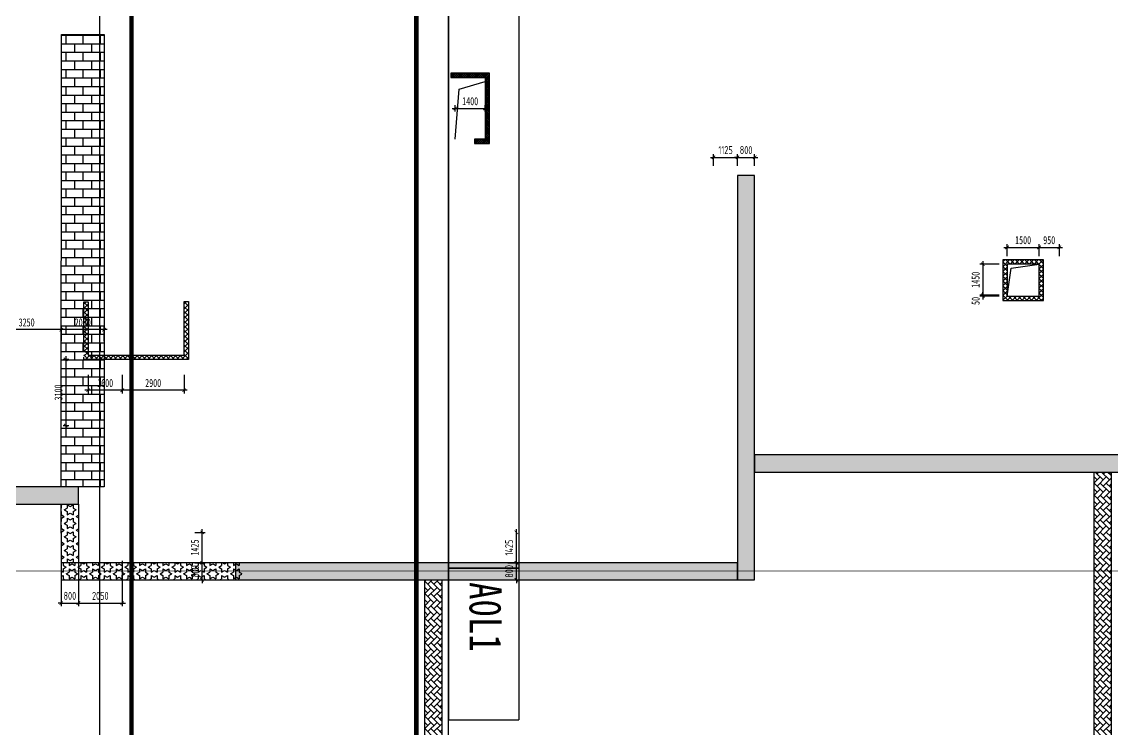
# Model space of a CAD drawing. Extents: x -302153 to 1239823, y 44204 to 1496698.
# Drawn here: x 1000720 to 1051799, y 886714 to 919826 of the extents above; entities that cross this region are included whole.
import ezdxf
from ezdxf.xclip import XClip

# ---------------------------------------------------------------- set-up
doc = ezdxf.new("R2010")
doc.units = 0
doc.header["$LTSCALE"] = 1500
doc.header["$MEASUREMENT"] = 0
doc.header["$XCLIPFRAME"] = 0
doc.linetypes.add('DASH', pattern=[0.35, 0.25, -0.1])
doc.layers.get('0').update_dxf_attribs({"linetype": 'CONTINUOUS'})
doc.layers.get('Defpoints').update_dxf_attribs({"color": 2, "linetype": 'CONTINUOUS'})
for name, color, linetype in [('C-SHET-SHET', 144, 'CONTINUOUS'), ('HATCH1', 181, 'CONTINUOUS'), ('S_HOLE', 201, 'CONTINUOUS'), ('S_HOLE_TEXT', 201, 'CONTINUOUS'), ('S_PLAN_DIMS', 3, 'CONTINUOUS'), ('SD_DIMS', 3, 'CONTINUOUS'), ('后浇带', 7, 'CONTINUOUS')]:
    doc.layers.add(name, color=color, linetype=linetype)
doc.layers.add('内框', color=8, linetype='CONTINUOUS', plot=False)
doc.layers.add('抗震等级范围线', color=110, linetype='DASH', plot=False)
doc.styles.add('TH-STYLE3', font='tssdeng.shx', dxfattribs={"width": 0.7, "bigfont": 'tssdchn.shx'})
doc.styles.add('TSSD_Dimension', font='', dxfattribs={"width": 0.7})
doc.styles.add('黑体', font='simhei.ttf')
doc.styles.get('TSSD_Dimension').set_extended_font_data('SimSun')
doc.dimstyles.new('TSSD_150_150', dxfattribs={"dimtxt": 375, "dimasz": 150, "dimexe": 150, "dimexo": 375, "dimgap": 150, "dimtad": 1, "dimdec": 0, "dimzin": 0, "dimdsep": 46, "dimtxsty": 'TSSD_Dimension', "dimblk": 'ARCHTICK', "dimblk1": 'ARCHTICK', "dimblk2": 'ARCHTICK', "dimcen": 0, "dimdle": 150, "dimclrt": 7, "dimadec": 0, "dimazin": 0, "dimtfac": 1, "dimtdec": 0, "dimtix": 1, "dimtmove": 2, "dimatfit": 3, "dimfxl": 1, "dimtolj": 1, "dimtzin": 0, "dimarcsym": 0})

# ---------------------------------------------------------------- blocks, each defined once
blk = doc.blocks.new('_ArchTick')
at = {"color": 0, "const_width": 0.25}
blk.add_lwpolyline([(-0.53, -0.53), (0.53, 0.53)], dxfattribs=at)
blk = doc.blocks.new('*D31')
at = {"layer": 'Defpoints', "color": 0, "transparency": 16777216}
for p in [(1022424, 915772), (1021024, 915260), (1022424, 915260)]:
    blk.add_point(p, dxfattribs=at)
at = {"layer": 'S_HOLE', "color": 0, "lineweight": -2, "transparency": 16777216}
for p, q in [((1021024, 915635), (1021024, 915922)), ((1022424, 915635), (1022424, 915922)), ((1020874, 915772), (1022574, 915772))]:
    blk.add_line(p, q, dxfattribs=at)
at = {"layer": 'S_HOLE', "color": 0, "lineweight": -2, "transparency": 16777216, "xscale": 150, "yscale": 150, "zscale": 150, "rotation": 180}
blk.add_blockref('_ArchTick', (1021024, 915772), dxfattribs=at)
at = {"layer": 'S_HOLE', "color": 0, "lineweight": -2, "transparency": 16777216, "xscale": 150, "yscale": 150, "zscale": 150}
blk.add_blockref('_ArchTick', (1022424, 915772), dxfattribs=at)
at = {"layer": 'S_HOLE', "color": 7, "transparency": 16777216, "insert": (1021724, 916109), "char_height": 375, "attachment_point": 5, "style": 'TSSD_Dimension'}
blk.add_mtext('\\A1;1400', dxfattribs=at)
blk = doc.blocks.new('THAPE_A0L1_inner')
at = {"layer": '内框'}
for p, q in [((0, 863), (420, 863)), ((372.66, 841), (372.62, 863)), ((372.62, 863), (372.66, 841)), ((420, 841), (420, 863)), ((70, 841), (372.66, 841)), ((280, 841), (120, 841)), ((420, 841), (280, 841)), ((372.66, 841), (420, 841))]:
    blk.add_line(p, q, dxfattribs=at)
blk.add_lwpolyline([(0, 0), (1486, 0), (1486, 841), (0, 841)], close=True, dxfattribs=at)
at = {"layer": '内框', "const_width": 1.4}
blk.add_lwpolyline([(25, 831), (25, 10), (1476, 10), (1476, 831)], close=True, dxfattribs=at)
at = {"layer": '内框', "style": '黑体', "width": 0.8}
blk.add_text('A0L1', height=10, dxfattribs=at).set_placement((376.99, 847.62))
blk.add_attdef('内框名称', (73.61, 847.62), '', height=10, dxfattribs=at)
blk = doc.blocks.new('*D101')
at = {"layer": 'Defpoints', "color": 0, "transparency": 16777216}
for p in [(1002290, 904027), (1002290, 900927), (1002777, 900927)]:
    blk.add_point(p, dxfattribs=at)
at = {"layer": 'SD_DIMS', "color": 0, "lineweight": -2, "transparency": 16777216}
for p, q in [((1002777, 904177), (1002777, 900777)), ((1002665, 904027), (1002927, 904027)), ((1002665, 900927), (1002927, 900927))]:
    blk.add_line(p, q, dxfattribs=at)
at = {"layer": 'SD_DIMS', "color": 0, "lineweight": -2, "transparency": 16777216, "xscale": 150, "yscale": 150, "zscale": 150}
for p, rotation in [((1002777, 904027), 90), ((1002777, 900927), 270)]:
    blk.add_blockref('_ArchTick', p, dxfattribs=dict(at, rotation=rotation))
at = {"layer": 'SD_DIMS', "color": 7, "transparency": 16777216, "insert": (1002439, 902477), "char_height": 375, "attachment_point": 5, "rotation": 90, "style": 'TSSD_Dimension'}
blk.add_mtext('\\A1;3100', dxfattribs=at)
blk = doc.blocks.new('*D146')
at = {"layer": 'Defpoints', "color": 0, "transparency": 16777216}
for p in [(1005424, 903678), (1008324, 903678), (1005424, 902579)]:
    blk.add_point(p, dxfattribs=at)
at = {"layer": 'S_HOLE', "color": 0, "lineweight": -2, "transparency": 16777216}
for p, q in [((1005424, 903303), (1005424, 902429)), ((1008324, 903303), (1008324, 902429)), ((1008474, 902579), (1005274, 902579))]:
    blk.add_line(p, q, dxfattribs=at)
at = {"layer": 'S_HOLE', "color": 0, "lineweight": -2, "transparency": 16777216, "xscale": 150, "yscale": 150, "zscale": 150, "rotation": 180}
blk.add_blockref('_ArchTick', (1005424, 902579), dxfattribs=at)
at = {"layer": 'S_HOLE', "color": 0, "lineweight": -2, "transparency": 16777216, "xscale": 150, "yscale": 150, "zscale": 150}
blk.add_blockref('_ArchTick', (1008324, 902579), dxfattribs=at)
at = {"layer": 'S_HOLE', "color": 7, "transparency": 16777216, "insert": (1006874, 902917), "char_height": 375, "attachment_point": 5, "style": 'TSSD_Dimension'}
blk.add_mtext('\\A1;2900', dxfattribs=at)
blk = doc.blocks.new('*D147')
at = {"layer": 'Defpoints', "color": 0, "transparency": 16777216}
for p in [(1003824, 903678), (1005424, 903678), (1003824, 902579)]:
    blk.add_point(p, dxfattribs=at)
at = {"layer": 'S_HOLE', "color": 0, "lineweight": -2, "transparency": 16777216}
for p, q in [((1003824, 903303), (1003824, 902429)), ((1005424, 903303), (1005424, 902429)), ((1005574, 902579), (1003674, 902579))]:
    blk.add_line(p, q, dxfattribs=at)
at = {"layer": 'S_HOLE', "color": 0, "lineweight": -2, "transparency": 16777216, "xscale": 150, "yscale": 150, "zscale": 150, "rotation": 180}
blk.add_blockref('_ArchTick', (1003824, 902579), dxfattribs=at)
at = {"layer": 'S_HOLE', "color": 0, "lineweight": -2, "transparency": 16777216, "xscale": 150, "yscale": 150, "zscale": 150}
blk.add_blockref('_ArchTick', (1005424, 902579), dxfattribs=at)
at = {"layer": 'S_HOLE', "color": 7, "transparency": 16777216, "insert": (1004624, 902917), "char_height": 375, "attachment_point": 5, "style": 'TSSD_Dimension'}
blk.add_mtext('\\A1;1600', dxfattribs=at)
blk = doc.blocks.new('*D256')
at = {"layer": 'Defpoints', "color": 0, "transparency": 16777216}
for p in [(499322, 1425416), (499322, 1425072), (502572, 1424505)]:
    blk.add_point(p, dxfattribs=at)
at = {"layer": 'S_PLAN_DIMS', "color": 0, "lineweight": -2, "transparency": 16777216}
for p, q in [((502722, 1425416), (499172, 1425416)), ((499322, 1425447), (499322, 1425566)), ((502572, 1424880), (502572, 1425566))]:
    blk.add_line(p, q, dxfattribs=at)
at = {"layer": 'S_PLAN_DIMS', "color": 0, "lineweight": -2, "transparency": 16777216, "xscale": 150, "yscale": 150, "zscale": 150, "rotation": 180}
blk.add_blockref('_ArchTick', (499322, 1425416), dxfattribs=at)
at = {"layer": 'S_PLAN_DIMS', "color": 0, "lineweight": -2, "transparency": 16777216, "xscale": 150, "yscale": 150, "zscale": 150}
blk.add_blockref('_ArchTick', (502572, 1425416), dxfattribs=at)
at = {"layer": 'S_PLAN_DIMS', "color": 7, "transparency": 16777216, "insert": (500947, 1425753), "char_height": 375, "attachment_point": 5, "style": 'TSSD_Dimension'}
blk.add_mtext('\\A1;3250', dxfattribs=at)
blk = doc.blocks.new('*D257')
at = {"layer": 'Defpoints', "color": 0, "transparency": 16777216}
for p in [(502572, 1425416), (502572, 1424505), (504572, 1424504)]:
    blk.add_point(p, dxfattribs=at)
at = {"layer": 'S_PLAN_DIMS', "color": 0, "lineweight": -2, "transparency": 16777216}
for p, q in [((504722, 1425416), (502422, 1425416)), ((502572, 1424880), (502572, 1425566)), ((504572, 1424879), (504572, 1425566))]:
    blk.add_line(p, q, dxfattribs=at)
at = {"layer": 'S_PLAN_DIMS', "color": 0, "lineweight": -2, "transparency": 16777216, "xscale": 150, "yscale": 150, "zscale": 150, "rotation": 180}
blk.add_blockref('_ArchTick', (502572, 1425416), dxfattribs=at)
at = {"layer": 'S_PLAN_DIMS', "color": 0, "lineweight": -2, "transparency": 16777216, "xscale": 150, "yscale": 150, "zscale": 150}
blk.add_blockref('_ArchTick', (504572, 1425416), dxfattribs=at)
at = {"layer": 'S_PLAN_DIMS', "color": 7, "transparency": 16777216, "insert": (503572, 1425753), "char_height": 375, "attachment_point": 5, "style": 'TSSD_Dimension'}
blk.add_mtext('\\A1;2000', dxfattribs=at)
blk = doc.blocks.new('*D231')
at = {"layer": 'Defpoints', "color": 0, "transparency": 16777216}
for p in [(508448, 1414502), (509163, 1414502), (508448, 1413702)]:
    blk.add_point(p, dxfattribs=at)
at = {"layer": 'S_PLAN_DIMS', "color": 0, "lineweight": -2, "transparency": 16777216}
for p, q in [((508823, 1414502), (509313, 1414502)), ((509163, 1414502), (509163, 1414652)), ((509163, 1413702), (509163, 1414502)), ((508823, 1413702), (509313, 1413702)), ((509163, 1413702), (509163, 1413552))]:
    blk.add_line(p, q, dxfattribs=at)
at = {"layer": 'S_PLAN_DIMS', "color": 0, "lineweight": -2, "transparency": 16777216, "xscale": 150, "yscale": 150, "zscale": 150}
for p, rotation in [((509163, 1414502), 270), ((509163, 1413702), 90)]:
    blk.add_blockref('_ArchTick', p, dxfattribs=dict(at, rotation=rotation))
at = {"layer": 'S_PLAN_DIMS', "color": 7, "transparency": 16777216, "insert": (508825, 1414102), "char_height": 375, "attachment_point": 5, "rotation": 90, "style": 'TSSD_Dimension'}
blk.add_mtext('\\A1;800', dxfattribs=at)
blk = doc.blocks.new('*D232')
at = {"layer": 'Defpoints', "color": 0, "transparency": 16777216}
for p in [(508448, 1415927), (509163, 1415927), (508448, 1414502)]:
    blk.add_point(p, dxfattribs=at)
at = {"layer": 'S_PLAN_DIMS', "color": 0, "lineweight": -2, "transparency": 16777216}
for p, q in [((508823, 1415927), (509313, 1415927)), ((509163, 1414352), (509163, 1416077)), ((508823, 1414502), (509313, 1414502))]:
    blk.add_line(p, q, dxfattribs=at)
at = {"layer": 'S_PLAN_DIMS', "color": 0, "lineweight": -2, "transparency": 16777216, "xscale": 150, "yscale": 150, "zscale": 150}
for p, rotation in [((509163, 1415927), 90), ((509163, 1414502), 270)]:
    blk.add_blockref('_ArchTick', p, dxfattribs=dict(at, rotation=rotation))
at = {"layer": 'S_PLAN_DIMS', "color": 7, "transparency": 16777216, "insert": (508825, 1415215), "char_height": 375, "attachment_point": 5, "rotation": 90, "style": 'TSSD_Dimension'}
blk.add_mtext('\\A1;1425', dxfattribs=at)
blk = doc.blocks.new('*D187')
at = {"layer": 'Defpoints', "color": 0, "transparency": 16777216}
for p in [(1048374, 909267), (1046874, 908477), (1048374, 908477)]:
    blk.add_point(p, dxfattribs=at)
at = {"layer": 'SD_DIMS', "color": 0, "lineweight": -2, "transparency": 16777216}
for p, q in [((1046724, 909267), (1048524, 909267)), ((1046874, 908852), (1046874, 909417)), ((1048374, 908852), (1048374, 909417))]:
    blk.add_line(p, q, dxfattribs=at)
at = {"layer": 'SD_DIMS', "color": 0, "lineweight": -2, "transparency": 16777216, "xscale": 150, "yscale": 150, "zscale": 150, "rotation": 180}
blk.add_blockref('_ArchTick', (1046874, 909267), dxfattribs=at)
at = {"layer": 'SD_DIMS', "color": 0, "lineweight": -2, "transparency": 16777216, "xscale": 150, "yscale": 150, "zscale": 150}
blk.add_blockref('_ArchTick', (1048374, 909267), dxfattribs=at)
at = {"layer": 'SD_DIMS', "color": 7, "transparency": 16777216, "insert": (1047624, 909604), "char_height": 375, "attachment_point": 5, "style": 'TSSD_Dimension'}
blk.add_mtext('\\A1;1500', dxfattribs=at)
blk = doc.blocks.new('*D188')
at = {"layer": 'Defpoints', "color": 0, "transparency": 16777216}
for p in [(1049324, 909267), (1048374, 908477), (1049324, 908477)]:
    blk.add_point(p, dxfattribs=at)
at = {"layer": 'SD_DIMS', "color": 0, "lineweight": -2, "transparency": 16777216}
for p, q in [((1048224, 909267), (1049474, 909267)), ((1048374, 908852), (1048374, 909417)), ((1049324, 908852), (1049324, 909417))]:
    blk.add_line(p, q, dxfattribs=at)
at = {"layer": 'SD_DIMS', "color": 0, "lineweight": -2, "transparency": 16777216, "xscale": 150, "yscale": 150, "zscale": 150, "rotation": 180}
blk.add_blockref('_ArchTick', (1048374, 909267), dxfattribs=at)
at = {"layer": 'SD_DIMS', "color": 0, "lineweight": -2, "transparency": 16777216, "xscale": 150, "yscale": 150, "zscale": 150}
blk.add_blockref('_ArchTick', (1049324, 909267), dxfattribs=at)
at = {"layer": 'SD_DIMS', "color": 7, "transparency": 16777216, "insert": (1048849, 909604), "char_height": 375, "attachment_point": 5, "style": 'TSSD_Dimension'}
blk.add_mtext('\\A1;950', dxfattribs=at)
blk = doc.blocks.new('*D189')
at = {"layer": 'Defpoints', "color": 0, "transparency": 16777216}
for p in [(1046874, 908477), (1045741, 907027), (1046874, 907027)]:
    blk.add_point(p, dxfattribs=at)
at = {"layer": 'SD_DIMS', "color": 0, "lineweight": -2, "transparency": 16777216}
for p, q in [((1046499, 908477), (1045591, 908477)), ((1045741, 908627), (1045741, 906877)), ((1046499, 907027), (1045591, 907027))]:
    blk.add_line(p, q, dxfattribs=at)
at = {"layer": 'SD_DIMS', "color": 0, "lineweight": -2, "transparency": 16777216, "xscale": 150, "yscale": 150, "zscale": 150}
for p, rotation in [((1045741, 908477), 90), ((1045741, 907027), 270)]:
    blk.add_blockref('_ArchTick', p, dxfattribs=dict(at, rotation=rotation))
at = {"layer": 'SD_DIMS', "color": 7, "transparency": 16777216, "insert": (1045403, 907752), "char_height": 375, "attachment_point": 5, "rotation": 90, "style": 'TSSD_Dimension'}
blk.add_mtext('\\A1;1450', dxfattribs=at)
blk = doc.blocks.new('*D190')
at = {"layer": 'Defpoints', "color": 0, "transparency": 16777216}
for p in [(1045741, 906977), (1046874, 907027), (1046874, 906977)]:
    blk.add_point(p, dxfattribs=at)
at = {"layer": 'SD_DIMS', "color": 0, "lineweight": -2, "transparency": 16777216}
for p, q in [((1045741, 907027), (1045741, 907177)), ((1046499, 907027), (1045591, 907027)), ((1046499, 906977), (1045591, 906977)), ((1045741, 907027), (1045741, 906977)), ((1045741, 906977), (1045741, 906827))]:
    blk.add_line(p, q, dxfattribs=at)
at = {"layer": 'SD_DIMS', "color": 0, "lineweight": -2, "transparency": 16777216, "xscale": 150, "yscale": 150, "zscale": 150}
for p, rotation in [((1045741, 907027), 270), ((1045741, 906977), 90)]:
    blk.add_blockref('_ArchTick', p, dxfattribs=dict(at, rotation=rotation))
at = {"layer": 'SD_DIMS', "color": 7, "transparency": 16777216, "insert": (1045403, 906761), "char_height": 375, "attachment_point": 5, "rotation": 90, "style": 'TSSD_Dimension'}
blk.add_mtext('\\A1;50', dxfattribs=at)
blk = doc.blocks.new('*D403')
at = {"layer": 'Defpoints', "color": 0, "transparency": 16777216}
for p in [(-166025, 120005), (-166825, 119150), (-166025, 119150)]:
    blk.add_point(p, dxfattribs=at)
at = {"layer": 'S_PLAN_DIMS', "color": 0, "lineweight": -2, "transparency": 16777216}
for p, q in [((-166825, 119600), (-166825, 120155)), ((-166025, 119600), (-166025, 120155)), ((-166825, 120005), (-166975, 120005)), ((-166825, 120005), (-166025, 120005)), ((-166025, 120005), (-165875, 120005))]:
    blk.add_line(p, q, dxfattribs=at)
at = {"layer": 'S_PLAN_DIMS', "color": 0, "lineweight": -2, "transparency": 16777216, "xscale": 150, "yscale": 150, "zscale": 150}
blk.add_blockref('_ArchTick', (-166825, 120005), dxfattribs=at)
at = {"layer": 'S_PLAN_DIMS', "color": 0, "lineweight": -2, "transparency": 16777216, "xscale": 150, "yscale": 150, "zscale": 150, "rotation": 180}
blk.add_blockref('_ArchTick', (-166025, 120005), dxfattribs=at)
at = {"layer": 'S_PLAN_DIMS', "color": 7, "transparency": 16777216, "insert": (-166425, 120343), "char_height": 375, "attachment_point": 5, "style": 'TH-STYLE3'}
blk.add_mtext('\\A1;800', dxfattribs=at)
blk = doc.blocks.new('*D404')
at = {"layer": 'Defpoints', "color": 0, "transparency": 16777216}
for p in [(-166825, 120005), (-167950, 119150), (-166825, 119150)]:
    blk.add_point(p, dxfattribs=at)
at = {"layer": 'S_PLAN_DIMS', "color": 0, "lineweight": -2, "transparency": 16777216}
for p, q in [((-167950, 119600), (-167950, 120155)), ((-166825, 119600), (-166825, 120155)), ((-168100, 120005), (-166675, 120005))]:
    blk.add_line(p, q, dxfattribs=at)
at = {"layer": 'S_PLAN_DIMS', "color": 0, "lineweight": -2, "transparency": 16777216, "xscale": 150, "yscale": 150, "zscale": 150, "rotation": 180}
blk.add_blockref('_ArchTick', (-167950, 120005), dxfattribs=at)
at = {"layer": 'S_PLAN_DIMS', "color": 0, "lineweight": -2, "transparency": 16777216, "xscale": 150, "yscale": 150, "zscale": 150}
blk.add_blockref('_ArchTick', (-166825, 120005), dxfattribs=at)
at = {"layer": 'S_PLAN_DIMS', "color": 7, "transparency": 16777216, "insert": (-167387, 120343), "char_height": 375, "attachment_point": 5, "style": 'TH-STYLE3'}
blk.add_mtext('\\A1;1125', dxfattribs=at)
blk = doc.blocks.new('*D407')
at = {"layer": 'Defpoints', "color": 0, "transparency": 16777216}
for p in [(-178039, 101024), (-177187, 101024), (-178039, 100224)]:
    blk.add_point(p, dxfattribs=at)
at = {"layer": 'S_PLAN_DIMS', "color": 0, "lineweight": -2, "transparency": 16777216}
for p, q in [((-177187, 101024), (-177187, 101174)), ((-177589, 101024), (-177037, 101024)), ((-177187, 100224), (-177187, 101024)), ((-177589, 100224), (-177037, 100224)), ((-177187, 100224), (-177187, 100074))]:
    blk.add_line(p, q, dxfattribs=at)
at = {"layer": 'S_PLAN_DIMS', "color": 0, "lineweight": -2, "transparency": 16777216, "xscale": 150, "yscale": 150, "zscale": 150}
for p, rotation in [((-177187, 101024), 270), ((-177187, 100224), 90)]:
    blk.add_blockref('_ArchTick', p, dxfattribs=dict(at, rotation=rotation))
at = {"layer": 'S_PLAN_DIMS', "color": 7, "transparency": 16777216, "insert": (-177525, 100624), "char_height": 375, "attachment_point": 5, "rotation": 90, "style": 'TH-STYLE3'}
blk.add_mtext('\\A1;800', dxfattribs=at)
blk = doc.blocks.new('*D408')
at = {"layer": 'Defpoints', "color": 0, "transparency": 16777216}
for p in [(-177486, 102449), (-177187, 102449), (-178039, 101024)]:
    blk.add_point(p, dxfattribs=at)
at = {"layer": 'S_PLAN_DIMS', "color": 0, "lineweight": -2, "transparency": 16777216}
for p, q in [((-177187, 100874), (-177187, 102599)), ((-177036, 102449), (-177037, 102449)), ((-177589, 101024), (-177037, 101024))]:
    blk.add_line(p, q, dxfattribs=at)
at = {"layer": 'S_PLAN_DIMS', "color": 0, "lineweight": -2, "transparency": 16777216, "xscale": 150, "yscale": 150, "zscale": 150}
for p, rotation in [((-177187, 102449), 90), ((-177187, 101024), 270)]:
    blk.add_blockref('_ArchTick', p, dxfattribs=dict(at, rotation=rotation))
at = {"layer": 'S_PLAN_DIMS', "color": 7, "transparency": 16777216, "insert": (-177525, 101736), "char_height": 375, "attachment_point": 5, "rotation": 90, "style": 'TH-STYLE3'}
blk.add_mtext('\\A1;1425', dxfattribs=at)
blk = doc.blocks.new('*D409')
at = {"layer": 'Defpoints', "color": 0, "transparency": 16777216}
for p in [(-198503, 101844), (-197703, 101844), (-197703, 99140)]:
    blk.add_point(p, dxfattribs=at)
at = {"layer": 'S_PLAN_DIMS', "color": 0, "lineweight": -2, "transparency": 16777216}
for p, q in [((-198503, 101394), (-198503, 98990)), ((-197703, 101394), (-197703, 98990)), ((-198503, 99140), (-198653, 99140)), ((-198503, 99140), (-197703, 99140)), ((-197703, 99140), (-197553, 99140))]:
    blk.add_line(p, q, dxfattribs=at)
at = {"layer": 'S_PLAN_DIMS', "color": 0, "lineweight": -2, "transparency": 16777216, "xscale": 150, "yscale": 150, "zscale": 150}
blk.add_blockref('_ArchTick', (-198503, 99140), dxfattribs=at)
at = {"layer": 'S_PLAN_DIMS', "color": 0, "lineweight": -2, "transparency": 16777216, "xscale": 150, "yscale": 150, "zscale": 150, "rotation": 180}
blk.add_blockref('_ArchTick', (-197703, 99140), dxfattribs=at)
at = {"layer": 'S_PLAN_DIMS', "color": 7, "transparency": 16777216, "insert": (-198103, 99478), "char_height": 375, "attachment_point": 5, "style": 'TH-STYLE3'}
blk.add_mtext('\\A1;800', dxfattribs=at)
blk = doc.blocks.new('*D410')
at = {"layer": 'Defpoints', "color": 0, "transparency": 16777216}
for p in [(-197703, 101844), (-195651, 101563), (-195651, 99140)]:
    blk.add_point(p, dxfattribs=at)
at = {"layer": 'S_PLAN_DIMS', "color": 0, "lineweight": -2, "transparency": 16777216}
for p, q in [((-197703, 101394), (-197703, 98990)), ((-195651, 101113), (-195651, 98990)), ((-197853, 99140), (-195501, 99140))]:
    blk.add_line(p, q, dxfattribs=at)
at = {"layer": 'S_PLAN_DIMS', "color": 0, "lineweight": -2, "transparency": 16777216, "xscale": 150, "yscale": 150, "zscale": 150, "rotation": 180}
blk.add_blockref('_ArchTick', (-197703, 99140), dxfattribs=at)
at = {"layer": 'S_PLAN_DIMS', "color": 0, "lineweight": -2, "transparency": 16777216, "xscale": 150, "yscale": 150, "zscale": 150}
blk.add_blockref('_ArchTick', (-195651, 99140), dxfattribs=at)
at = {"layer": 'S_PLAN_DIMS', "color": 7, "transparency": 16777216, "insert": (-196677, 99478), "char_height": 375, "attachment_point": 5, "style": 'TH-STYLE3'}
blk.add_mtext('\\A1;2050', dxfattribs=at)
blk = doc.blocks.new('BW-28198709', base_point=(417020.2, 1312227.4, -1600))
at = {"layer": '后浇带'}
h = blk.add_hatch(dxfattribs=at)
h.set_pattern_fill('BRICK1', color=8, scale=50, style=0)
h.set_pattern_definition([(0, (0, 0), (0, 400), []), (90, (0, 0), (-400, 400), [400, -400])])
h.paths.add_polyline_path([(502573.9, 1439227.4), (504575, 1439227.4), (504571, 1418051.3), (502569.9, 1418051.3)])
h = blk.add_hatch(dxfattribs=at)
h.set_pattern_fill('STARS', color=8, scale=50, angle=-90, style=0)
h.set_pattern_definition([(270, (-499998.8, 254199.16), (274.963, -4e-14), [158.75, -158.75]), (330, (-499998.8, 254199.16), (137.4815, 238.124943), [158.75, -158.75]), (30, (-499861.32, 254119.78), (-137.4815, 238.124943), [158.75, -158.75])])
h.paths.add_polyline_path([(425625.1, 1417252.6), (503370, 1417251.3), (503370, 1418051.3), (425625.1, 1418052.6)])
h = blk.add_hatch(dxfattribs=at)
h.set_pattern_fill('STARS', color=8, scale=50, angle=-90, style=0)
h.set_pattern_definition([(270, (-501201.2, 260000), (274.963, -4e-14), [158.75, -158.75]), (330, (-501201.2, 260000), (137.4815, 238.124943), [158.75, -158.75]), (30, (-501063.73, 259920.62), (-137.4815, 238.124943), [158.75, -158.75])])
h.paths.add_polyline_path([(502571.8, 1414502.2), (503371.8, 1414502.2), (503369.8, 1417251.3), (502569.8, 1417251.3)])
h = blk.add_hatch(dxfattribs=at)
h.set_pattern_fill('STARS', color=8, scale=50, angle=-90, style=0)
h.set_pattern_definition([(270, (-427424.77, 250649.37), (274.963, -4e-14), [158.75, -158.75]), (330, (-427424.77, 250649.37), (137.4815, 238.124943), [158.75, -158.75]), (30, (-427287.3, 250570), (-137.4815, 238.124943), [158.75, -158.75])])
h.paths.add_polyline_path([(502571.2, 1413702.8), (511023.9, 1413701.5), (511023.9, 1414501.5), (502571.2, 1414502.8)])
at = {"layer": '后浇带', "color": 8}
for points in [[(502573.9, 1439227.4), (504575, 1439227.4), (504571, 1418051.3), (502569.9, 1418051.3)], [(425625.1, 1417252.6), (503370, 1417251.3), (503370, 1418051.3), (425625.1, 1418052.6)], [(502569.8, 1417251.3), (503369.8, 1417251.3), (503371.8, 1414502.2), (502571.8, 1414502.2)]]:
    blk.add_lwpolyline(points, close=True, dxfattribs=at)
at = {"layer": '后浇带', "color": 8, "elevation": -1000}
blk.add_lwpolyline([(502571.2, 1413702.8), (511023.9, 1413701.5), (511023.9, 1414501.5), (502571.2, 1414502.8)], close=True, dxfattribs=at)
at = {"layer": 'S_PLAN_DIMS'}
for base, p1, p2, picture, middle in [((499322.1, 1425415.9), (502571.9, 1424504.5), (499322.1, 1425072.1), '*D256', (500947, 1425753.4)), ((502571.9, 1425415.9), (504572.1, 1424504.1), (502571.9, 1424504.5), '*D257', (503572, 1425753.4))]:
    dim = blk.add_linear_dim(base=base, p1=p1, p2=p2, dimstyle='TSSD_150_150', dxfattribs=at)
    dim.commit()
    dim.dimension.update_dxf_attribs({"geometry": picture, "text_midpoint": middle})
for base, p1, p2, picture, middle in [((509162.7078, 1415927.3696), (508448.444, 1414501.9448), (508448.444, 1415927.3696), '*D232', (508825.2078, 1415214.6572)), ((509162.7, 1414501.9), (508448.3, 1413701.9), (508448.4, 1414501.9), '*D231', (508825.2, 1414101.9))]:
    dim = blk.add_linear_dim(base=base, p1=p1, p2=p2, angle=90, dimstyle='TSSD_150_150', dxfattribs=at)
    dim.commit()
    dim.dimension.update_dxf_attribs({"geometry": picture, "text_midpoint": middle})
blk = doc.blocks.new('A$C1DF81372')
at = {"layer": '后浇带'}
h = blk.add_hatch(dxfattribs=at)
h.set_pattern_fill('STARS', color=8, scale=50, angle=-90, style=0)
h.set_pattern_definition([(270, (-2406652.87, 2769203.97), (274.963, -5e-14), [158.75, -158.75]), (330, (-2406652.87, 2769203.97), (137.4815, 238.124943), [158.75, -158.75]), (30, (-2406515.4, 2769124.6), (-137.4815, 238.124943), [158.75, -158.75])])
h.paths.add_polyline_path([(-166825, 119150), (-166825, 100223.1), (-166025, 100223.1), (-166025, 119150)])
h = blk.add_hatch(dxfattribs=at)
h.set_pattern_fill('STARS', color=8, scale=50, style=0)
h.set_pattern_definition([(0, (-2717875.16, -2134554.55), (0, 274.963), [158.75, -158.75]), (60, (-2717875.16, -2134554.55), (-238.124943, 137.4815), [158.75, -158.75]), (120, (-2717795.78, -2134417.07), (-238.124943, -137.4815), [158.75, -158.75])])
h.paths.add_polyline_path([(-166025, 105275.2), (-96625, 105273.7), (-96625, 106073.7), (-166025, 106075.2)])
h = blk.add_hatch(dxfattribs=at)
h.set_pattern_fill('AR-HBONE', color=8, scale=2, angle=-90)
h.set_pattern_definition([(315, (-2402355.93, 2836822.65), (287.368196, -8e-14), [609.6, -203.2]), (45, (-2402212.24, 2836678.97), (287.368196, -8e-14), [609.6, -203.2])])
h.paths.add_polyline_path([(-150124.8, 84076), (-149324.8, 84076), (-149324.8, 105274.5), (-150124.8, 105274.5)])
h = blk.add_hatch(dxfattribs=at)
h.set_pattern_fill('STARS', color=8, scale=50, angle=-90, style=0)
h.set_pattern_definition([(270, (-1201074, -1062829.24), (274.963, -4e-14), [158.75, -158.75]), (330, (-1201074, -1062829.24), (137.4815, 238.124943), [158.75, -158.75]), (30, (-1200936.53, -1062908.61), (-137.4815, 238.124943), [158.75, -158.75])])
h.paths.add_polyline_path([(-190350.1, 100224.2), (-166825.1, 100223.1), (-166825.1, 101023.1), (-190350.1, 101024.2)])
h = blk.add_hatch(dxfattribs=at)
h.set_pattern_fill('AR-HBONE', color=8, scale=2, angle=-90)
h.set_pattern_definition([(315, (-2433706.02, 2836822.65), (287.368196, -8e-14), [609.6, -203.2]), (45, (-2433562.33, 2836678.97), (287.368196, -8e-14), [609.6, -203.2])])
h.paths.add_polyline_path([(-181474.9, 84076.3), (-180674.9, 84076.3), (-180675.3, 100223.7), (-181475.3, 100223.7)])
at = {"layer": '后浇带', "color": 8}
for points, elevation in [([(-166825, 119150), (-166825, 100223.1), (-166025, 100223.1), (-166025, 119150)], -1000), ([(-166025, 105275.2), (-96625, 105273.7), (-96625, 106073.7), (-166025, 106075.2)], -1000), ([(-150124.8, 105274.5), (-149324.8, 105274.5), (-149324.8, 84076), (-150124.8, 84076)], -1600), ([(-190350.1, 100224.2), (-166825.1, 100223.1), (-166825.1, 101023.1), (-190350.1, 101024.2)], -1000), ([(-181475.3, 100223.7), (-180675.3, 100223.7), (-180674.9, 84076.3), (-181474.9, 84076.3)], -1000)]:
    blk.add_lwpolyline(points, close=True, dxfattribs=dict(at, elevation=elevation))
at = {"layer": 'S_PLAN_DIMS'}
for base, p1, p2, picture, middle in [((-166825, 120005.5), (-167950, 119150), (-166825, 119150), '*D404', (-167387.5, 120343)), ((-166025, 120005.5), (-166825, 119150), (-166025, 119150), '*D403', (-166425, 120343)), ((-197702.7, 99140), (-198502.7, 101843.8), (-197702.7, 101844.4), '*D409', (-198102.7, 99477.5)), ((-195651, 99140), (-197702.7, 101844.4), (-195651, 101562.7), '*D410', (-196676.8, 99477.5))]:
    dim = blk.add_linear_dim(base=base, p1=p1, p2=p2, dimstyle='TSSD_150_150', dxfattribs=at)
    dim.commit()
    dim.dimension.update_dxf_attribs({"geometry": picture, "text_midpoint": middle})
for base, p1, p2, picture, middle in [((-177187, 102449), (-178038.6, 101023.6), (-177486, 102449), '*D408', (-177524.5, 101736.3)), ((-177187, 101023.6), (-178038.7, 100223.6), (-178038.6, 101023.6), '*D407', (-177524.5, 100623.6))]:
    dim = blk.add_linear_dim(base=base, p1=p1, p2=p2, angle=90, dimstyle='TSSD_150_150', dxfattribs=at)
    dim.commit()
    dim.dimension.update_dxf_attribs({"geometry": picture, "text_midpoint": middle})

msp = doc.modelspace()

# ---------------------------------------------------------------- hatches: boundary and pattern name
at = {"layer": 'HATCH1'}
h = msp.add_hatch(dxfattribs=at)
h.set_pattern_fill('HOLE_MATETIEL', color=256, scale=20, style=0)
h.set_pattern_definition([(45, (0, 0), (-44.9012806, 44.9012806), []), (135, (0, 0), (-44.9012806, -44.9012806), [])])
h.paths.add_polyline_path([(1021923.8948, 914327.3691), (1021923.8948, 914127.3697), (1022623.895, 914127.3688), (1022623.895, 917427.3696), (1020823.8944, 917427.3696), (1020823.895, 917227.3696), (1022423.895, 917227.3696), (1022423.895, 914327.3691)])
h = msp.add_hatch(dxfattribs=at)
h.set_pattern_fill('HOLE_MATETIEL', color=256, scale=20, style=0)
h.set_pattern_definition([(45, (-52842.59, -10651.13), (-112.253202, 112.253202), []), (135, (-52842.59, -10651.13), (-112.253202, -112.253202), [])])
h.paths.add_polyline_path([(1048573.895, 908677.3696), (1046673.895, 908677.3696), (1046673.895, 906777.3696), (1048573.895, 906777.3696)])
h.paths.add_polyline_path([(1048373.895, 908477.3696), (1048373.895, 906977.3696), (1046873.895, 906977.3696), (1046873.895, 908477.3696)], flags=16)
h = msp.add_hatch(dxfattribs=at)
h.set_pattern_fill('HOLE_MATETIEL', color=256, scale=20, style=0)
h.set_pattern_definition([(45, (0, 0), (-112.253202, 112.253202), []), (135, (0, 0), (-112.253202, -112.253202), [])])
edge = h.paths.add_edge_path()
edge.add_line((1003623.895, 904426.0119), (1003623.895, 906726.0119))
edge.add_line((1003623.895, 906726.0119), (1003823.895, 906726.0119))
edge.add_line((1003823.895, 906726.0119), (1003823.895, 904226.0119))
edge.add_line((1003823.895, 904226.0119), (1008323.895, 904226.0119))
edge.add_line((1008323.895, 904226.0119), (1008323.895, 906727.3696))
edge.add_line((1008323.895, 906727.3696), (1008523.895, 906727.3696))
edge.add_line((1008523.895, 906727.3696), (1008523.895, 904026.0119))
edge.add_line((1008523.895, 904026.0119), (1003623.895, 904026.0119))
edge.add_line((1003623.895, 904026.0119), (1003623.895, 904126.0119))

# ---------------------------------------------------------------- linework, layer by layer
for points in [[(1021923.8948, 914327.3691), (1021923.8948, 914127.3697), (1022623.895, 914127.3688), (1022623.895, 917427.3696), (1020823.8944, 917427.3696), (1020823.895, 917227.3696), (1022423.895, 917227.3696), (1022423.895, 914327.3691), (1021923.895, 914327.3697)], [(1003623.895, 904426.0119), (1003623.895, 906726.0119), (1003823.895, 906726.0119), (1003823.895, 904226.0119), (1008323.895, 904226.0119), (1008323.895, 906727.3696), (1008523.895, 906727.3696), (1008523.895, 904026.0119), (1003623.895, 904026.0119), (1003623.895, 904126.0119)]]:
    msp.add_lwpolyline(points, dxfattribs=at)
for points in [[(1048573.895, 908677.3696), (1046673.895, 908677.3696), (1046673.895, 906777.3696), (1048573.895, 906777.3696)], [(1048373.895, 908477.3696), (1046873.895, 908477.3696), (1046873.895, 906977.3696), (1048373.895, 906977.3696)]]:
    msp.add_lwpolyline(points, close=True, dxfattribs=at)
at = {"layer": 'S_HOLE'}
for points in [[(1021023.895, 914327.3696), (1021213.4284, 916677.452), (1022423.895, 917027.3696)], [(1046873.895, 906977.3696), (1047066.0793, 908301.2572), (1048373.895, 908477.3696)]]:
    msp.add_lwpolyline(points, dxfattribs=at)
at = {"layer": '抗震等级范围线', "ltscale": 2, "const_width": 30}
msp.add_lwpolyline([(913243.2116, 909722.8008), (916523.0123, 897247.6868), (927665.3806, 900171.9126), (929177.6854, 894606.664), (934673.895, 894116.5466), (1159203.715, 894116.5466), (1159203.715, 924856.2676), (924031.5223, 924856.2676), (924031.5223, 912874.0049), (913243.2116, 909722.8008)], dxfattribs=at)

# ---------------------------------------------------------------- block references
at = {"layer": 'C-SHET-SHET'}
ref = msp.add_blockref('BW-28198709', (917020.2426, 792227.3696, -1600.0008), dxfattribs=at)
XClip(ref).set_block_clipping_path([(435362.5638281001, 1350480.475677236), (436231.0677362112, 1350716.4861888569), (436530.3850969381, 1350694.5491639881), (443223.895106666, 1352232.2498489721), (443223.8951079109, 1352727.369602198), (450423.8948637702, 1352727.369602198), (450423.8948637702, 1350727.3695845981), (479823.8968168952, 1350727.3695845981), (479823.8968168952, 1352727.369602198), (487023.8967896138, 1352727.369602198), (487023.8967983952, 1367527.371133002), (505623.8950209829, 1367527.371121967), (505623.895020982, 1373527.3695999871), (510923.894022796, 1373527.3695999871), (510823.894846655, 1384227.3695992811), (516473.895020988, 1384227.369599273), (516323.895020987, 1410427.3695992811), (511023.893581031, 1410427.3687550919), (511023.8948474519, 1426727.3695992799), (512923.895654668, 1426727.3695992799), (512923.895654668, 1427927.3695992441), (522823.895654668, 1427927.3695992441), (522823.895654668, 1441531.582584409), (401660.4589128681, 1441531.582584409), (424761.4938001998, 1368899.427608334)])
at = {"layer": 'S_HOLE_TEXT'}
msp.add_blockref('A$C1DF81372', (1201073.895, 793477.3719), dxfattribs=at)
at = {"layer": '内框', "xscale": 150, "yscale": 150, "zscale": 150, "rotation": 270}
for p in [(894551.8051, 950147.9042), (1004362.6912, 950147.9042)]:
    msp.add_blockref('THAPE_A0L1_inner', p, dxfattribs=at)

# ---------------------------------------------------------------- dimensions: what is measured, and where the dimension line sits
at = {"layer": 'S_HOLE'}
for base, p1, p2, picture, middle in [((1022423.895, 915771.9732), (1021023.895, 915260.0216), (1022423.895, 915260.0216), '*D31', (1021723.895, 916109.4732)), ((1003823.895, 902579.419), (1005423.895, 903677.8625), (1003823.895, 903677.8625), '*D147', (1004623.895, 902916.919)), ((1005423.895, 902579.419), (1008323.895, 903677.8625), (1005423.895, 903677.8625), '*D146', (1006873.895, 902916.919))]:
    dim = msp.add_linear_dim(base=base, p1=p1, p2=p2, dimstyle='TSSD_150_150', dxfattribs=at)
    dim.commit()
    dim.dimension.update_dxf_attribs({"geometry": picture, "text_midpoint": middle})
at = {"layer": 'SD_DIMS'}
for base, p1, p2, picture, middle in [((1048373.895, 909266.7164), (1046873.895, 908477.3696), (1048373.895, 908477.3696), '*D187', (1047623.895, 909604.2164)), ((1049323.895, 909266.7164), (1048373.895, 908477.3696), (1049323.895, 908477.3696), '*D188', (1048848.895, 909604.2164))]:
    dim = msp.add_linear_dim(base=base, p1=p1, p2=p2, dimstyle='TSSD_150_150', dxfattribs=at)
    dim.commit()
    dim.dimension.update_dxf_attribs({"geometry": picture, "text_midpoint": middle})
for base, p1, p2, picture, middle in [((1045740.5828, 907027.3696), (1046873.895, 908477.3696), (1046873.895, 907027.3696), '*D189', (1045403.0828, 907752.3696)), ((1002776.9412, 900927.3696), (1002290.4958, 904027.4875), (1002290.4958, 900927.3696), '*D101', (1002439.4412, 902477.4285))]:
    dim = msp.add_linear_dim(base=base, p1=p1, p2=p2, angle=90, dimstyle='TSSD_150_150', dxfattribs=at)
    dim.commit()
    dim.dimension.update_dxf_attribs({"geometry": picture, "text_midpoint": middle})
dim = msp.add_linear_dim(base=(1045740.5828, 906977.3696), p1=(1046873.895, 907027.3696), p2=(1046873.895, 906977.3696), angle=90, dimstyle='TSSD_150_150', dxfattribs=at)
dim.commit()
dim.dimension.update_dxf_attribs({"geometry": '*D190', "text_midpoint": (1045403.0828, 906761.1196), "dimtype": 160})

doc.saveas('drawing.dxf')
